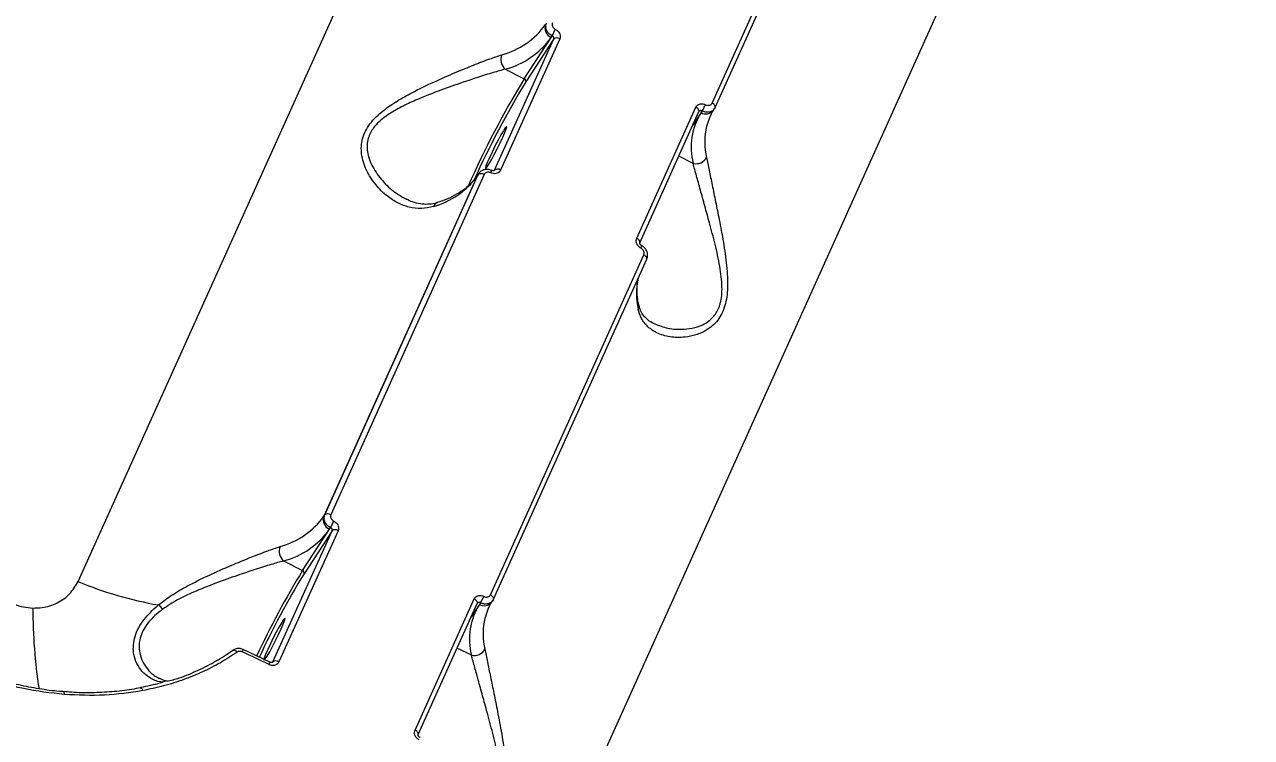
# Model space of a CAD drawing. Header units: millimetres. Extents: x -6901 to 7060, y -7557 to 6158.
# Drawn here: x -927.8 to -694.1, y 1336.4 to 1472.2 of the extents above; entities that cross this region are included whole.
import ezdxf

# ---------------------------------------------------------------- set-up
doc = ezdxf.new("R2010")
doc.units = ezdxf.units.MM
for name, color, linetype in [('DIKOM_ОБЪЕКТ', 7, 'Continuous'), ('DIKOM_РАЗМЕР_ЗОНА', 7, 'Continuous'), ('DIKOM_РАЗМЕР_ОБЪЕКТА', 7, 'Continuous')]:
    doc.layers.add(name, color=color, linetype=linetype)
doc.styles.add('style1', font='arial.ttf', dxfattribs={"width": 0.8})
doc.dimstyles.new('1-50', dxfattribs={"dimtxt": 300, "dimasz": 200, "dimexe": 100, "dimexo": 0, "dimgap": 100, "dimtad": 1, "dimtxsty": 'style1', "dimcen": 200, "dimclrd": 7, "dimclre": 7, "dimclrt": 7, "dimadec": 1, "dimazin": 2, "dimtfac": 1, "dimtmove": 0, "dimatfit": 2, "dimfxl": 0, "dimlwd": 25, "dimlwe": 18, "dimarcsym": 0})

# ---------------------------------------------------------------- blocks, each defined once
blk = doc.blocks.new('*D2')
at = {"layer": 'Defpoints', "color": 0, "transparency": 16777216}
for p in [(-1102.73, 4151.17), (-5819.23, -4492.42), (4721.24, -4492.42)]:
    blk.add_point(p, dxfattribs=at)
at = {"layer": 'DIKOM_РАЗМЕР_ОБЪЕКТА', "color": 7, "lineweight": 18, "transparency": 16777216}
for p, q in [((-1102.73, 4151.17), (-5919.23, 4151.17)), ((4721.24, -4492.42), (-5919.23, -4492.42))]:
    blk.add_line(p, q, dxfattribs=at)
at = {"layer": 'DIKOM_РАЗМЕР_ОБЪЕКТА', "color": 7, "lineweight": 25, "transparency": 16777216}
blk.add_line((-5819.23, 3951.17), (-5819.23, -4292.42), dxfattribs=at)
at = {"layer": 'DIKOM_РАЗМЕР_ОБЪЕКТА', "color": 7, "transparency": 16777216}
for points in [[(-5852.56, 3951.17), (-5785.89, 3951.17), (-5819.23, 4151.17)], [(-5852.56, -4292.42), (-5785.89, -4292.42), (-5819.23, -4492.42)]]:
    blk.add_solid(points, dxfattribs=at)
at = {"layer": 'DIKOM_РАЗМЕР_ОБЪЕКТА', "color": 7, "transparency": 16777216, "insert": (-6072.4, -170.63), "char_height": 300, "attachment_point": 5, "rotation": 90, "style": 'style1'}
blk.add_mtext('8650', dxfattribs=at)
blk = doc.blocks.new('*D3')
at = {"layer": 'Defpoints', "color": 0, "transparency": 16777216}
for p in [(-1553.27, 6158.28), (-6450.85, -6312.94), (5659.92, -6312.94)]:
    blk.add_point(p, dxfattribs=at)
at = {"layer": 'DIKOM_РАЗМЕР_ЗОНА', "color": 7, "lineweight": 18, "transparency": 16777216}
for p, q in [((-1553.27, 6158.28), (-6550.85, 6158.28)), ((5659.92, -6312.94), (-6550.85, -6312.94))]:
    blk.add_line(p, q, dxfattribs=at)
at = {"layer": 'DIKOM_РАЗМЕР_ЗОНА', "color": 7, "lineweight": 25, "transparency": 16777216}
blk.add_line((-6450.85, 5958.28), (-6450.85, -6112.94), dxfattribs=at)
at = {"layer": 'DIKOM_РАЗМЕР_ЗОНА', "color": 7, "transparency": 16777216}
for points in [[(-6484.18, 5958.28), (-6417.52, 5958.28), (-6450.85, 6158.28)], [(-6484.18, -6112.94), (-6417.52, -6112.94), (-6450.85, -6312.94)]]:
    blk.add_solid(points, dxfattribs=at)
at = {"layer": 'DIKOM_РАЗМЕР_ЗОНА', "color": 7, "transparency": 16777216, "insert": (-6704.02, -77.33), "char_height": 300, "attachment_point": 5, "rotation": 90, "style": 'style1'}
blk.add_mtext('12500', dxfattribs=at)

msp = doc.modelspace()

# ---------------------------------------------------------------- linework, layer by layer
at = {"layer": 'DIKOM_ОБЪЕКТ', "color": 7, "linetype": 'Continuous', "lineweight": 15}
for p, q in [((-917.572, 1366.11), (-794.445, 1639.307)), ((-700.812, 1592.331), (-823.939, 1319.135)), ((-796.841, 1457.225), (-767.642, 1522.012)), ((-796.25, 1456.396), (-767.051, 1521.183)), ((-832.604, 1461.865), (-827.479, 1469.721)), ((-827.479, 1469.721), (-827.28, 1470.026)), ((-838.252, 1444.458), (-826.995, 1469.436)), ((-825.849, 1469.441), (-837.107, 1444.463)), ((-826.995, 1469.436), (-832.334, 1461.251)), ((-836.216, 1463.677), (-832.604, 1461.865)), ((-811.185, 1431.458), (-799.928, 1456.436)), ((-799.328, 1455.602), (-799.318, 1455.613)), ((-798.746, 1455.711), (-798.945, 1455.405)), ((-796.566, 1455.874), (-796.378, 1456.162)), ((-796.27, 1456.36), (-796.388, 1456.168)), ((-796.27, 1456.36), (-796.25, 1456.396)), ((-810.589, 1430.626), (-799.332, 1455.604)), ((-798.945, 1455.405), (-800.487, 1453.041)), ((-797.199, 1454.738), (-797.257, 1454.613)), ((-800.457, 1445.737), (-803.166, 1447.096)), ((-838.282, 1444.41), (-838.252, 1444.458)), ((-841.575, 1443.296), (-870.774, 1378.51)), ((-870.586, 1378.798), (-841.388, 1443.584)), ((-840.247, 1443.591), (-869.446, 1378.805)), ((-841.388, 1443.584), (-841.575, 1443.296)), ((-841.467, 1443.494), (-841.575, 1443.296)), ((-841.279, 1443.783), (-841.467, 1443.494)), ((-841.388, 1443.584), (-841.269, 1443.776)), ((-839.056, 1363.558), (-809.857, 1428.345)), ((-838.465, 1362.729), (-809.266, 1427.516)), ((-870.774, 1378.51), (-870.586, 1378.798)), ((-869.694, 1376.054), (-869.495, 1376.359)), ((-880.467, 1350.791), (-869.21, 1375.769)), ((-868.064, 1375.773), (-879.322, 1350.795)), ((-874.819, 1368.198), (-869.694, 1376.054)), ((-869.21, 1375.769), (-874.549, 1367.584)), ((-878.431, 1370.01), (-874.819, 1368.198)), ((-853.4, 1337.791), (-842.143, 1362.769)), ((-838.781, 1362.207), (-838.593, 1362.495)), ((-838.485, 1362.693), (-838.603, 1362.501)), ((-838.485, 1362.693), (-838.465, 1362.729)), ((-852.804, 1336.959), (-841.547, 1361.937)), ((-841.16, 1361.738), (-842.702, 1359.374)), ((-841.543, 1361.934), (-841.533, 1361.946)), ((-840.961, 1362.043), (-841.16, 1361.738)), ((-839.414, 1361.071), (-839.472, 1360.946)), ((-881.026, 1350.723), (-886.109, 1353.126)), ((-842.673, 1352.07), (-845.381, 1353.429)), ((-880.497, 1350.743), (-880.467, 1350.791))]:
    msp.add_line(p, q, dxfattribs=at)
at = {"layer": 'DIKOM_ОБЪЕКТ', "color": 7, "linetype": 'Continuous', "lineweight": 15, "flags": 128}
for points in [[(-799.332, 1455.604), (-799.314, 1455.659), (-799.31, 1455.764), (-799.34, 1455.878), (-799.404, 1455.997), (-799.499, 1456.116), (-799.621, 1456.232), (-799.766, 1456.34), (-799.928, 1456.436)], [(-796.25, 1456.396), (-796.232, 1456.451), (-796.228, 1456.555), (-796.258, 1456.668), (-796.321, 1456.787), (-796.415, 1456.906), (-796.536, 1457.022), (-796.679, 1457.129), (-796.841, 1457.225)], [(-839.244, 1446.798), (-839.638, 1445.888), (-839.897, 1445.21), (-839.998, 1444.821), (-839.935, 1444.751), (-839.712, 1445.006), (-839.347, 1445.565), (-838.87, 1446.383), (-838.32, 1447.394), (-837.74, 1448.516), (-837.179, 1449.658), (-836.681, 1450.727), (-836.287, 1451.637), (-836.029, 1452.314), (-835.927, 1452.703), (-835.99, 1452.773), (-836.213, 1452.518), (-836.578, 1451.959), (-837.055, 1451.141), (-837.605, 1450.13), (-838.185, 1449.008), (-838.746, 1447.867), (-839.244, 1446.798)], [(-810.589, 1430.626), (-810.571, 1430.682), (-810.567, 1430.786), (-810.598, 1430.9), (-810.662, 1431.019), (-810.756, 1431.138), (-810.878, 1431.254), (-811.023, 1431.362), (-811.185, 1431.458)], [(-809.266, 1427.516), (-809.248, 1427.57), (-809.244, 1427.674), (-809.274, 1427.788), (-809.337, 1427.906), (-809.431, 1428.025), (-809.552, 1428.141), (-809.696, 1428.249), (-809.857, 1428.345)], [(-841.547, 1361.937), (-841.529, 1361.992), (-841.525, 1362.097), (-841.556, 1362.211), (-841.619, 1362.33), (-841.714, 1362.449), (-841.836, 1362.565), (-841.981, 1362.673), (-842.143, 1362.769)], [(-838.465, 1362.729), (-838.447, 1362.784), (-838.443, 1362.888), (-838.473, 1363.001), (-838.536, 1363.12), (-838.63, 1363.239), (-838.751, 1363.354), (-838.894, 1363.462), (-839.056, 1363.558)], [(-881.459, 1353.13), (-881.853, 1352.22), (-882.112, 1351.543), (-882.213, 1351.154), (-882.15, 1351.084), (-881.927, 1351.338), (-881.562, 1351.898), (-881.085, 1352.716), (-880.535, 1353.727), (-879.956, 1354.849), (-879.394, 1355.99), (-878.896, 1357.059), (-878.502, 1357.969), (-878.244, 1358.647), (-878.142, 1359.036), (-878.205, 1359.106), (-878.428, 1358.851), (-878.793, 1358.292), (-879.27, 1357.474), (-879.821, 1356.463), (-880.4, 1355.341), (-880.961, 1354.199), (-881.459, 1353.13)], [(-888.171, 1352.924), (-888.109, 1352.99), (-888.106, 1352.993)], [(-888.106, 1352.993), (-888.026, 1353.028), (-887.926, 1353.034), (-887.811, 1353.009), (-887.686, 1352.954), (-887.556, 1352.87), (-887.425, 1352.762), (-887.298, 1352.632)], [(-881.206, 1350.273), (-881.841, 1350.576), (-882.476, 1350.878), (-883.112, 1351.18), (-883.748, 1351.481), (-884.384, 1351.782), (-885.021, 1352.082), (-885.658, 1352.381), (-886.295, 1352.68)], [(-905.663, 1345.813), (-905.66, 1345.814), (-905.597, 1345.809), (-905.53, 1345.769), (-905.461, 1345.695), (-905.392, 1345.591), (-905.326, 1345.459), (-905.266, 1345.305)], [(-852.804, 1336.959), (-852.786, 1337.014), (-852.782, 1337.119), (-852.813, 1337.233), (-852.877, 1337.352), (-852.971, 1337.471), (-853.093, 1337.587), (-853.238, 1337.695), (-853.4, 1337.791)]]:
    msp.add_lwpolyline(points, dxfattribs=at)
at = {"layer": 'DIKOM_ОБЪЕКТ', "color": 7, "linetype": 'Continuous', "lineweight": 15}
for centre, radius, start, end in [((-840.773, 1480.939), 15.032, 285.01011, 324.34274), ((-826.707, 1471.526), 1.963, 160.62953, 246.84061), ((-840.304, 1478.922), 15.784, 285.01132, 324.34227), ((-845.707, 1479.785), 20.852, 332.09541, 335.869), ((-826.419, 1468.642), 0.981, 54.50691, 125.93434), ((-834.565, 1465.528), 2.48, 158.91684, 228.28478), ((-680.885, 1369.707), 177.516, 148.7244, 156.18267), ((-679.625, 1369.014), 178.403, 148.86769, 155.63852), ((-832.797, 1461.414), 0.491, 340.62492, 66.8461), ((-798.015, 1456.961), 1.812, 239.15134, 323.1272), ((-804.894, 1459.933), 7.458, 325.51734, 336.08986), ((-788.307, 1448.788), 12.528, 148.11687, 194.09586), ((-785.77, 1449.761), 12.47, 157.0996, 193.43155), ((-799.904, 1447.949), 2.28, 255.93778, 331.59061), ((-840.974, 1444.998), 2.248, 331.94962, 344.31196), ((-837.676, 1443.664), 0.981, 54.50764, 125.9336), ((-853.789, 1452.059), 15.031, 285.01008, 324.34287), ((-840.813, 1442.793), 0.978, 54.69668, 126.01025), ((-848.72, 1437.065), 1.268, 109.15637, 158.00232), ((-811.094, 1430.071), 0.854, 325.79956, 359.03014), ((-798.191, 1420.926), 13.06, 167.08609, 193.02345), ((-812.15, 1418.561), 1.364, 334.94163, 11.25875), ((-882.988, 1387.272), 15.031, 285.01001, 324.34289), ((-868.922, 1377.859), 1.963, 160.62991, 246.84023), ((-870.011, 1378.007), 0.978, 54.68473, 126.0222), ((-887.925, 1386.119), 20.854, 332.09508, 335.86822), ((-882.518, 1385.254), 15.783, 285.00937, 324.34317), ((-868.634, 1374.975), 0.981, 54.50744, 125.93381), ((-876.78, 1371.861), 2.48, 158.91631, 228.28615), ((-732.617, 1281.421), 166.588, 148.607, 154.97686), ((-733.24, 1281.593), 165.416, 148.67823, 154.94494), ((-875.012, 1367.747), 0.491, 340.62612, 66.84723), ((-890.067, 1431.648), 71.075, 247.23289, 260.12171), ((-840.231, 1363.294), 1.812, 239.15185, 323.13209), ((-847.108, 1366.266), 7.458, 325.51618, 336.08993), ((-830.831, 1360.409), 95.336, 179.61771, 188.92673), ((-906.065, 1356.962), 6.02, 40.02795, 50.79911), ((-830.522, 1355.121), 12.528, 148.11702, 194.09589), ((-827.985, 1356.093), 12.47, 157.09974, 193.43141), ((-889.178, 1354.143), 3.233, 333.09618, 341.67495), ((-842.119, 1354.281), 2.28, 255.93738, 331.59125), ((-883.151, 1351.314), 2.207, 331.8543, 344.44493), ((-879.891, 1349.997), 0.981, 54.50728, 125.93397), ((-920.816, 1344.714), 0.653, 347.9007, 34.98062)]:
    msp.add_arc(centre, radius, start, end, dxfattribs=at)
for points, knots in [([(-827.28, 1470.026), (-827.409, 1470.099), (-827.735, 1470.281), (-828.155, 1470.716), (-828.451, 1471.291), (-828.549, 1471.91), (-828.43, 1472.28), (-828.371, 1472.465)], [0, 0, 0, 0, 0.1417205, 0.3564059, 0.5709457, 0.7854727, 1, 1, 1, 1]), ([(-827.231, 1472.472), (-827.261, 1472.38), (-827.32, 1472.195), (-827.269, 1471.887), (-827.119, 1471.601), (-826.907, 1471.386), (-826.743, 1471.296), (-826.678, 1471.26)], [0, 0, 0, 0, 0.2142836, 0.4286025, 0.6431624, 0.8580974, 1, 1, 1, 1]), ([(-826.995, 1469.436), (-826.98, 1469.482), (-826.951, 1469.575), (-826.977, 1469.726), (-827.054, 1469.865), (-827.163, 1469.968), (-827.247, 1470.01), (-827.28, 1470.026)], [0, 0, 0, 0, 0.2139089, 0.4281686, 0.6428274, 0.8579306, 1, 1, 1, 1]), ([(-826.678, 1471.26), (-826.58, 1471.207), (-826.334, 1471.072), (-826.016, 1470.749), (-825.792, 1470.32), (-825.716, 1469.857), (-825.805, 1469.579), (-825.849, 1469.441)], [0, 0, 0, 0, 0.1418354, 0.3567143, 0.5713153, 0.7856873, 1, 1, 1, 1]), ([(-849.896, 1437.54), (-850.666, 1437.362), (-852.234, 1437.001), (-854.517, 1437.304), (-856.711, 1438.131), (-858.884, 1439.546), (-860.976, 1441.611), (-862.734, 1444.32), (-863.727, 1447.332), (-863.631, 1449.946), (-862.907, 1451.881), (-862.023, 1453.296), (-860.823, 1454.637), (-859.106, 1456.113), (-856.82, 1457.651), (-853.601, 1459.444), (-849.776, 1461.282), (-845.794, 1463.018), (-842.21, 1464.483), (-839.255, 1465.625), (-837.624, 1466.171), (-836.88, 1466.421)], [0, 0, 0, 0, 0.0545827, 0.111031, 0.1659459, 0.2220117, 0.289072, 0.3579603, 0.4226722, 0.4774041, 0.5047493, 0.5331005, 0.5623544, 0.5923821, 0.6398889, 0.6885844, 0.7592835, 0.8320602, 0.8901592, 0.949868, 1, 1, 1, 1]), ([(-836.216, 1463.677), (-836.964, 1463.47), (-838.585, 1463.023), (-841.529, 1462.089), (-845.059, 1460.911), (-849.04, 1459.496), (-852.809, 1458.014), (-856.033, 1456.518), (-858.27, 1455.242), (-859.97, 1453.961), (-861.33, 1452.597), (-862.089, 1451.278), (-862.461, 1449.97), (-862.574, 1448.893), (-862.358, 1446.98), (-861.338, 1444.586), (-859.393, 1442.052), (-857.232, 1440.104), (-855.693, 1439.253), (-855.046, 1438.895)], [0, 0, 0, 0, 0.0614975, 0.1332846, 0.207023, 0.2942449, 0.3837615, 0.4410889, 0.4995846, 0.5336094, 0.5685472, 0.6185576, 0.6318793, 0.6630844, 0.6953264, 0.7723577, 0.8544261, 0.9387495, 1, 1, 1, 1]), ([(-799.928, 1456.436), (-799.883, 1456.519), (-799.769, 1456.728), (-799.462, 1456.974), (-799.028, 1457.114), (-798.539, 1457.107), (-798.23, 1456.976), (-798.075, 1456.91)], [0, 0, 0, 0, 0.1406515, 0.3551153, 0.5698816, 0.7848841, 1, 1, 1, 1]), ([(-798.746, 1455.711), (-798.796, 1455.734), (-798.896, 1455.782), (-799.056, 1455.789), (-799.197, 1455.745), (-799.286, 1455.678), (-799.316, 1455.626), (-799.322, 1455.616)], [0, 0, 0, 0, 0.2353049, 0.4702519, 0.704628, 0.9385281, 1, 1, 1, 1]), ([(-796.388, 1456.168), (-796.413, 1456.125), (-796.534, 1455.916), (-796.895, 1455.644), (-797.47, 1455.45), (-798.124, 1455.455), (-798.538, 1455.626), (-798.746, 1455.711)], [0, 0, 0, 0, 0.061536, 0.2960507, 0.5306868, 0.7653629, 1, 1, 1, 1]), ([(-798.075, 1456.91), (-797.972, 1456.867), (-797.766, 1456.779), (-797.44, 1456.775), (-797.151, 1456.867), (-796.947, 1457.031), (-796.871, 1457.17), (-796.841, 1457.225)], [0, 0, 0, 0, 0.2151633, 0.4301837, 0.6450011, 0.8594768, 1, 1, 1, 1]), ([(-797.173, 1454.705), (-797.079, 1454.932), (-796.912, 1455.338), (-796.672, 1455.71), (-796.566, 1455.874)], [0, 0, 0, 0, 0.5613192, 1, 1, 1, 1]), ([(-797.898, 1446.864), (-797.737, 1446.089), (-797.413, 1444.537), (-796.827, 1441.625), (-796.175, 1438.449), (-795.445, 1434.803), (-794.663, 1430.729), (-794.015, 1426.335), (-793.766, 1422.206), (-794.171, 1419.103), (-794.945, 1417.111), (-795.76, 1415.795), (-796.785, 1414.73), (-798.19, 1413.735), (-799.955, 1412.989), (-802.324, 1412.53), (-804.897, 1412.59), (-807.298, 1413.309), (-809.11, 1414.529), (-810.339, 1416.035), (-810.733, 1417.37), (-810.915, 1417.983)], [0, 0, 0, 0, 0.0554755, 0.111024, 0.1664976, 0.2220046, 0.2900224, 0.3579623, 0.422675, 0.4774072, 0.5052472, 0.533094, 0.5627104, 0.5923753, 0.6404297, 0.6885817, 0.7603269, 0.8320611, 0.8910004, 0.9498681, 1, 1, 1, 1]), ([(-838.816, 1444.377), (-838.867, 1444.405), (-839.144, 1444.56), (-839.711, 1444.636), (-840.424, 1444.517), (-840.994, 1444.159), (-841.343, 1443.769), (-841.411, 1443.498), (-841.426, 1443.436)], [0, 0, 0, 0, 0.0544863, 0.2964989, 0.5182253, 0.731109, 0.9381351, 1, 1, 1, 1]), ([(-838.991, 1443.941), (-839.096, 1443.981), (-839.308, 1444.06), (-839.64, 1444.055), (-839.934, 1443.954), (-840.141, 1443.786), (-840.217, 1443.647), (-840.247, 1443.591)], [0, 0, 0, 0, 0.2151505, 0.4301771, 0.6449707, 0.859446, 1, 1, 1, 1]), ([(-837.107, 1444.463), (-837.152, 1444.38), (-837.266, 1444.17), (-837.577, 1443.919), (-838.018, 1443.768), (-838.515, 1443.761), (-838.832, 1443.881), (-838.991, 1443.941)], [0, 0, 0, 0, 0.1406466, 0.3551068, 0.5698788, 0.7849006, 1, 1, 1, 1]), ([(-838.291, 1444.407), (-838.296, 1444.394), (-838.305, 1444.372), (-838.403, 1444.328), (-838.539, 1444.316), (-838.683, 1444.335), (-838.773, 1444.377), (-838.81, 1444.394)], [0, 0, 0, 0, 0.3020492, 0.5215596, 0.7022516, 0.8804391, 1, 1, 1, 1]), ([(-808.043, 1415.313), (-807.247, 1414.976), (-805.609, 1414.284), (-803.018, 1414.049), (-800.632, 1414.267), (-798.875, 1414.814), (-797.487, 1415.627), (-796.322, 1416.695), (-795.609, 1417.945), (-795.179, 1419.345), (-794.973, 1420.57), (-794.902, 1422.921), (-795.332, 1426.237), (-796.242, 1430.351), (-797.272, 1434.195), (-798.222, 1437.652), (-799.066, 1440.679), (-799.829, 1443.47), (-800.248, 1444.982), (-800.457, 1445.737)], [0, 0, 0, 0, 0.0834486, 0.1717536, 0.2296988, 0.2874986, 0.3219961, 0.3564089, 0.4063808, 0.4196929, 0.4513554, 0.4830863, 0.560061, 0.6431433, 0.7263397, 0.7949311, 0.8634824, 0.9317859, 1, 1, 1, 1]), ([(-841.467, 1443.494), (-841.624, 1443.267), (-842.106, 1442.569), (-843.115, 1441.496), (-844.597, 1440.336), (-846.336, 1439.339), (-847.892, 1438.673), (-848.871, 1438.35), (-849.133, 1438.264)], [0, 0, 0, 0, 0.1026382, 0.3148522, 0.5229317, 0.7263372, 0.9266172, 1, 1, 1, 1]), ([(-849.131, 1438.295), (-849.302, 1438.233), (-849.921, 1438.01), (-851.007, 1437.898), (-852.421, 1437.961), (-853.785, 1438.283), (-854.658, 1438.711), (-855.041, 1438.899)], [0, 0, 0, 0, 0.0836989, 0.3024782, 0.5447757, 0.8003051, 1, 1, 1, 1]), ([(-810.388, 1429.591), (-810.483, 1429.648), (-810.723, 1429.792), (-811.032, 1430.128), (-811.249, 1430.57), (-811.319, 1431.04), (-811.23, 1431.319), (-811.185, 1431.458)], [0, 0, 0, 0, 0.1418494, 0.3567283, 0.5713289, 0.7857295, 1, 1, 1, 1]), ([(-810.239, 1430.06), (-810.265, 1430.074), (-810.341, 1430.112), (-810.45, 1430.211), (-810.543, 1430.338), (-810.594, 1430.462), (-810.607, 1430.569), (-810.595, 1430.617), (-810.587, 1430.63), (-810.584, 1430.634)], [0, 0, 0, 0, 0.0810373, 0.2270581, 0.373709, 0.5249084, 0.6834129, 0.9028082, 1, 1, 1, 1]), ([(-809.285, 1427.525), (-809.254, 1427.58), (-809.116, 1427.824), (-809.081, 1428.35), (-809.228, 1429.016), (-809.617, 1429.643), (-810.029, 1429.915), (-810.239, 1430.053)], [0, 0, 0, 0, 0.0638972, 0.2869464, 0.5142758, 0.7526231, 1, 1, 1, 1]), ([(-809.857, 1428.345), (-809.827, 1428.437), (-809.768, 1428.623), (-809.814, 1428.937), (-809.958, 1429.232), (-810.164, 1429.457), (-810.324, 1429.553), (-810.388, 1429.591)], [0, 0, 0, 0, 0.2142317, 0.4285519, 0.6431745, 0.8580989, 1, 1, 1, 1]), ([(-810.814, 1418.834), (-810.877, 1419.163), (-811.064, 1420.129), (-811.155, 1421.653), (-811.077, 1423.096), (-810.857, 1423.884), (-810.783, 1424.15)], [0, 0, 0, 0, 0.1692925, 0.4982014, 0.8307689, 1, 1, 1, 1]), ([(-808.044, 1415.311), (-808.106, 1415.336), (-808.598, 1415.532), (-809.289, 1416.082), (-810.059, 1416.926), (-810.554, 1417.831), (-810.728, 1418.538), (-810.804, 1418.846)], [0, 0, 0, 0, 0.0398143, 0.3127985, 0.5896031, 0.8214388, 1, 1, 1, 1]), ([(-869.495, 1376.359), (-869.625, 1376.432), (-869.95, 1376.614), (-870.37, 1377.048), (-870.666, 1377.624), (-870.764, 1378.243), (-870.646, 1378.613), (-870.586, 1378.798)], [0, 0, 0, 0, 0.1417207, 0.356403, 0.5709452, 0.7854725, 1, 1, 1, 1]), ([(-869.446, 1378.805), (-869.476, 1378.712), (-869.535, 1378.527), (-869.484, 1378.219), (-869.334, 1377.934), (-869.122, 1377.719), (-868.958, 1377.629), (-868.893, 1377.593)], [0, 0, 0, 0, 0.2141874, 0.4285803, 0.6431506, 0.8580851, 1, 1, 1, 1]), ([(-869.21, 1375.769), (-869.195, 1375.815), (-869.166, 1375.907), (-869.192, 1376.059), (-869.27, 1376.198), (-869.378, 1376.301), (-869.462, 1376.343), (-869.495, 1376.359)], [0, 0, 0, 0, 0.2139701, 0.4282131, 0.6428553, 0.8579416, 1, 1, 1, 1]), ([(-868.893, 1377.593), (-868.795, 1377.539), (-868.549, 1377.405), (-868.231, 1377.082), (-868.007, 1376.652), (-867.931, 1376.19), (-868.02, 1375.912), (-868.064, 1375.773)], [0, 0, 0, 0, 0.1418365, 0.3567127, 0.5713155, 0.7857111, 1, 1, 1, 1]), ([(-902.261, 1361.626), (-901.356, 1362.322), (-899.513, 1363.739), (-896.041, 1365.655), (-892.105, 1367.566), (-888.116, 1369.305), (-884.519, 1370.779), (-881.521, 1371.94), (-879.862, 1372.496), (-879.095, 1372.753)], [0, 0, 0, 0, 0.1260993, 0.256728, 0.4243367, 0.5968656, 0.7352988, 0.8775698, 1, 1, 1, 1]), ([(-878.431, 1370.01), (-879.202, 1369.797), (-880.85, 1369.34), (-883.837, 1368.392), (-887.379, 1367.207), (-891.368, 1365.79), (-895.229, 1364.252), (-898.697, 1362.665), (-900.528, 1361.449), (-901.456, 1360.833)], [0, 0, 0, 0, 0.1227106, 0.2624633, 0.4060178, 0.5749255, 0.748263, 0.8723695, 1, 1, 1, 1]), ([(-926.165, 1361.045), (-925.585, 1361.056), (-923.961, 1361.087), (-921.459, 1361.914), (-919.009, 1363.632), (-918.054, 1365.279), (-917.572, 1366.11)], [0, 0, 0, 0, 0.152962, 0.4283708, 0.7114364, 1, 1, 1, 1]), ([(-842.143, 1362.769), (-842.098, 1362.852), (-841.984, 1363.06), (-841.677, 1363.306), (-841.243, 1363.446), (-840.754, 1363.44), (-840.445, 1363.309), (-840.29, 1363.243)], [0, 0, 0, 0, 0.1406538, 0.355117, 0.5698771, 0.7848849, 1, 1, 1, 1]), ([(-838.603, 1362.501), (-838.628, 1362.458), (-838.749, 1362.249), (-839.11, 1361.976), (-839.685, 1361.783), (-840.339, 1361.788), (-840.753, 1361.958), (-840.961, 1362.043)], [0, 0, 0, 0, 0.0615343, 0.2960515, 0.5306828, 0.7653556, 1, 1, 1, 1]), ([(-840.29, 1363.243), (-840.187, 1363.199), (-839.981, 1363.112), (-839.655, 1363.107), (-839.366, 1363.2), (-839.162, 1363.364), (-839.086, 1363.503), (-839.056, 1363.558)], [0, 0, 0, 0, 0.2151553, 0.4301855, 0.6449956, 0.8594721, 1, 1, 1, 1]), ([(-839.388, 1361.038), (-839.294, 1361.265), (-839.127, 1361.671), (-838.887, 1362.043), (-838.781, 1362.207)], [0, 0, 0, 0, 0.561294, 1, 1, 1, 1]), ([(-929.844, 1361.829), (-929.789, 1361.807), (-929.187, 1361.57), (-927.967, 1361.197), (-926.773, 1361.097), (-926.165, 1361.045)], [0, 0, 0, 0, 0.0468174, 0.5142821, 1, 1, 1, 1]), ([(-901.449, 1346.927), (-901.578, 1346.936), (-902.46, 1346.993), (-903.847, 1347.661), (-905.382, 1348.849), (-906.431, 1350.421), (-906.97, 1352.01), (-907.104, 1353.655), (-906.897, 1355.231), (-906.299, 1356.895), (-905.059, 1358.936), (-903.563, 1360.512), (-902.435, 1361.477), (-902.261, 1361.626)], [0, 0, 0, 0, 0.0231155, 0.1577007, 0.2963294, 0.403435, 0.5133094, 0.5922413, 0.6731366, 0.7529202, 0.8357561, 0.9746083, 1, 1, 1, 1]), ([(-901.456, 1360.833), (-901.627, 1360.701), (-902.725, 1359.855), (-904.124, 1358.502), (-905.266, 1356.722), (-905.658, 1355.692), (-905.909, 1354.635), (-906.007, 1353.555), (-905.791, 1352.005), (-905.17, 1350.456), (-904.023, 1348.968), (-902.944, 1347.992), (-902.129, 1347.685), (-901.991, 1347.634)], [0, 0, 0, 0, 0.0293057, 0.1876639, 0.2700966, 0.3557216, 0.3715555, 0.461839, 0.5548464, 0.679973, 0.8085705, 0.9677578, 1, 1, 1, 1]), ([(-840.961, 1362.043), (-841.011, 1362.067), (-841.111, 1362.114), (-841.271, 1362.121), (-841.412, 1362.077), (-841.501, 1362.011), (-841.531, 1361.959), (-841.537, 1361.948)], [0, 0, 0, 0, 0.2352937, 0.4702385, 0.7046285, 0.938531, 1, 1, 1, 1]), ([(-900.693, 1347.088), (-899.886, 1347.287), (-897.784, 1347.806), (-894.675, 1349.179), (-891.263, 1350.878), (-889.192, 1352.248), (-888.171, 1352.924)], [0, 0, 0, 0, 0.1732563, 0.4514298, 0.7296024, 1, 1, 1, 1]), ([(-886.116, 1353.112), (-886.193, 1353.151), (-886.502, 1353.309), (-887.094, 1353.359), (-887.713, 1353.253), (-887.993, 1353.04), (-888.089, 1352.968)], [0, 0, 0, 0, 0.1233951, 0.4906407, 0.8257037, 1, 1, 1, 1]), ([(-840.114, 1353.197), (-839.952, 1352.421), (-839.628, 1350.869), (-839.042, 1347.958), (-838.391, 1344.782), (-837.657, 1341.135), (-836.889, 1337.064), (-836.195, 1332.687), (-836.136, 1329.821), (-836.107, 1328.438)], [0, 0, 0, 0, 0.1316573, 0.2634877, 0.3951404, 0.5268723, 0.6882978, 0.8495361, 1, 1, 1, 1]), ([(-887.298, 1352.632), (-888.342, 1351.946), (-890.429, 1350.573), (-893.83, 1348.847), (-897.438, 1347.367), (-901.246, 1346.149), (-903.926, 1345.586), (-905.266, 1345.305)], [0, 0, 0, 0, 0.1976817, 0.3953841, 0.5930892, 0.7965447, 1, 1, 1, 1]), ([(-886.295, 1352.68), (-886.401, 1352.719), (-886.613, 1352.798), (-886.946, 1352.79), (-887.171, 1352.715), (-887.276, 1352.646), (-887.298, 1352.632)], [0, 0, 0, 0, 0.3067446, 0.6133315, 0.919445, 1, 1, 1, 1]), ([(-879.322, 1350.795), (-879.367, 1350.713), (-879.481, 1350.503), (-879.792, 1350.252), (-880.233, 1350.101), (-880.73, 1350.094), (-881.047, 1350.214), (-881.206, 1350.273)], [0, 0, 0, 0, 0.1406448, 0.3551001, 0.5698693, 0.7848884, 1, 1, 1, 1]), ([(-880.506, 1350.74), (-880.511, 1350.727), (-880.52, 1350.705), (-880.618, 1350.661), (-880.754, 1350.649), (-880.898, 1350.667), (-880.989, 1350.71), (-881.025, 1350.727)], [0, 0, 0, 0, 0.3020587, 0.521564, 0.7022517, 0.880435, 1, 1, 1, 1]), ([(-837.167, 1328.58), (-837.278, 1329.872), (-837.51, 1332.588), (-838.469, 1336.687), (-839.484, 1340.527), (-840.438, 1343.984), (-841.281, 1347.011), (-842.044, 1349.803), (-842.463, 1351.315), (-842.673, 1352.07)], [0, 0, 0, 0, 0.1463746, 0.3075796, 0.4690082, 0.6020983, 0.7351106, 0.8676421, 1, 1, 1, 1]), ([(-920.28, 1345.111), (-920.559, 1345.126), (-922.126, 1345.214), (-925, 1345.621), (-928.873, 1346.349), (-932.434, 1347.242), (-934.66, 1347.988), (-935.629, 1348.313)], [0, 0, 0, 0, 0.054099, 0.3031975, 0.5537919, 0.8057933, 1, 1, 1, 1]), ([(-920.178, 1344.577), (-922.79, 1344.871), (-928.079, 1345.466), (-933.216, 1347.043), (-935.817, 1347.842)], [0, 0, 0, 0, 0.4938421, 1, 1, 1, 1]), ([(-905.674, 1345.854), (-906.227, 1345.742), (-908.004, 1345.385), (-911.107, 1345.056), (-914.949, 1344.876), (-918.019, 1344.907), (-919.8, 1345.072), (-920.279, 1345.116)], [0, 0, 0, 0, 0.1182714, 0.3802133, 0.6421331, 0.9037706, 1, 1, 1, 1]), ([(-900.596, 1347.194), (-901.061, 1347.045), (-902.706, 1346.516), (-904.421, 1346.11), (-905.682, 1345.899), (-905.684, 1345.898)], [0, 0, 0, 0, 0.2823029, 0.998784, 1, 1, 1, 1]), ([(-900.602, 1347.112), (-901.005, 1347.202), (-901.518, 1347.317), (-901.925, 1347.567), (-902.012, 1347.621)], [0, 0, 0, 0, 0.7852399, 1, 1, 1, 1]), ([(-905.266, 1345.305), (-907.671, 1344.943), (-912.538, 1344.211), (-917.612, 1344.454), (-920.178, 1344.577)], [0, 0, 0, 0, 0.4941769, 1, 1, 1, 1]), ([(-852.603, 1335.924), (-852.698, 1335.981), (-852.938, 1336.125), (-853.247, 1336.461), (-853.464, 1336.902), (-853.534, 1337.373), (-853.445, 1337.652), (-853.4, 1337.791)], [0, 0, 0, 0, 0.141844, 0.356727, 0.5713248, 0.7857047, 1, 1, 1, 1]), ([(-852.454, 1336.393), (-852.481, 1336.406), (-852.556, 1336.444), (-852.665, 1336.544), (-852.759, 1336.671), (-852.809, 1336.795), (-852.822, 1336.902), (-852.81, 1336.949), (-852.802, 1336.962), (-852.799, 1336.966)], [0, 0, 0, 0, 0.0810002, 0.2270622, 0.373672, 0.5247999, 0.6834172, 0.9028237, 1, 1, 1, 1])]:
    msp.add_open_spline(points, degree=3, knots=knots, dxfattribs=at)

# ---------------------------------------------------------------- dimensions: what is measured, and where the dimension line sits
at = {"layer": 'DIKOM_РАЗМЕР_ЗОНА'}
dim = msp.add_linear_dim(base=(-6450.85, -6312.937), p1=(-1553.272, 6158.285), p2=(5659.925, -6312.937), angle=90, text='12500', dimstyle='1-50', dxfattribs=at)
dim.commit()
dim.dimension.update_dxf_attribs({"geometry": '*D3', "text_midpoint": (-6450.85, -77.326), "dimtype": 160})
at = {"layer": 'DIKOM_РАЗМЕР_ОБЪЕКТА'}
dim = msp.add_linear_dim(base=(-5819.225, -4492.425), p1=(-1102.732, 4151.169), p2=(4721.24, -4492.425), angle=90, text='8650', dimstyle='1-50', dxfattribs=at)
dim.commit()
dim.dimension.update_dxf_attribs({"geometry": '*D2', "text_midpoint": (-5819.225, -170.628), "dimtype": 160})

doc.saveas('drawing.dxf')
